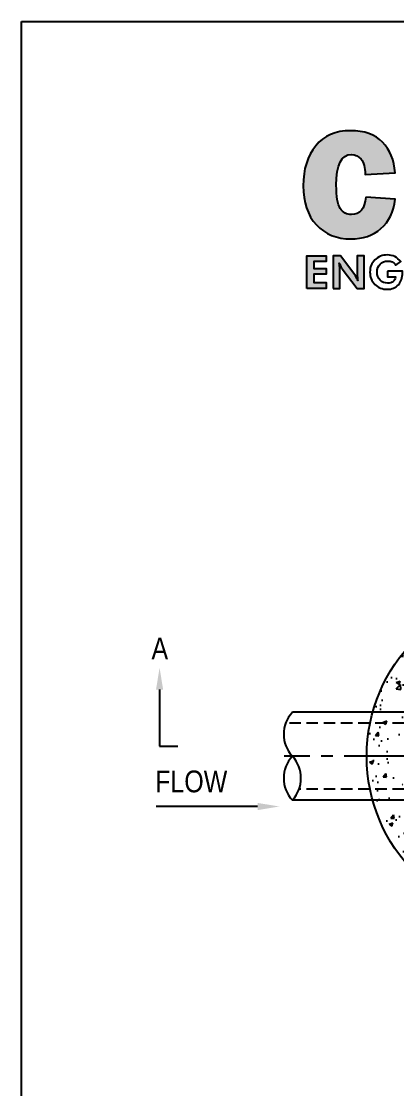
# Model space of a CAD drawing. Extents: x -8 to 216, y -5 to 280.
# Drawn here: x 0 to 41, y 163.5 to 280 of the extents above; entities that cross this region are included whole.
import ezdxf
from ezdxf import colors
from ezdxf.entities.mleader import LeaderData, LeaderLine
from ezdxf.math import Vec2, Vec3

# ---------------------------------------------------------------- set-up
doc = ezdxf.new("R2010")
doc.units = 0
doc.header["$LTSCALE"] = 10
doc.header["$MEASUREMENT"] = 0
doc.linetypes.add('CENTER2', pattern=[1.125, 0.75, -0.125, 0.125, -0.125])
doc.linetypes.add('HIDDEN2', pattern=[0.1875, 0.125, -0.0625])
for name, color, linetype in [('2628-LOGO$0$CADdetails-9-EXTRAFINE', 9, 'CONTINUOUS'), ('2628-LOGO$0$CADdetails-FRAME', 7, 'CONTINUOUS'), ('CADdetails-1-FINE', 1, 'CONTINUOUS'), ('CADdetails-7-VERYFINE', 7, 'CONTINUOUS'), ('CADdetails-9-EXTRAFINE', 9, 'CONTINUOUS')]:
    doc.layers.add(name, color=color, linetype=linetype)
doc.styles.add('CADdetails-DIMENSIONS', font='ARIALN.TTF', dxfattribs={"height": 2.38})
doc.styles.add('CADdetails-NOTES', font='ARIALN.TTF', dxfattribs={"height": 2.38})

# ---------------------------------------------------------------- blocks, each defined once
blk = doc.blocks.new('2628-LOGO')
at = {"layer": '2628-LOGO$0$CADdetails-9-EXTRAFINE', "true_color": 0x024385}
h = blk.add_hatch(color=156, dxfattribs=at)
h.dxf.hatch_style = 2
h.set_gradient(color1=(2, 67, 133), color2=(2, 67, 133), name='INVCYLINDER')
edge = h.paths.add_edge_path()
edge.add_spline(control_points=[(36.03, 265.49), (36.43, 265.49), (36.78, 265.32), (37.07, 264.98)], knot_values=[11, 11, 11, 11, 12, 12, 12, 12], degree=3, periodic=0)
edge.add_spline(control_points=[(37.07, 264.98), (37.36, 264.64), (37.51, 264.08), (37.51, 263.32)], knot_values=[10, 10, 10, 10, 11, 11, 11, 11], degree=3, periodic=0)
edge.add_spline(control_points=[(37.51, 263.32), (37.51, 263.32), (40.79, 263.49), (40.79, 263.49)], knot_values=[9.00001, 9.00001, 9.00001, 9.00001, 10, 10, 10, 10], degree=3, periodic=0)
edge.add_spline(control_points=[(40.79, 263.49), (40.69, 264.88), (40.23, 266), (39.41, 266.83)], knot_values=[8, 8, 8, 8, 9, 9, 9, 9], degree=3, periodic=0)
edge.add_spline(control_points=[(39.41, 266.83), (38.6, 267.67), (37.43, 268.09), (35.92, 268.09)], knot_values=[7, 7, 7, 7, 8, 8, 8, 8], degree=3, periodic=0)
edge.add_spline(control_points=[(35.92, 268.09), (34.29, 268.09), (33.03, 267.54), (32.12, 266.44)], knot_values=[6, 6, 6, 6, 7, 7, 7, 7], degree=3, periodic=0)
edge.add_spline(control_points=[(32.12, 266.44), (31.21, 265.34), (30.76, 263.89), (30.76, 262.09)], knot_values=[5, 5, 5, 5, 6, 6, 6, 6], degree=3, periodic=0)
edge.add_spline(control_points=[(30.76, 262.09), (30.76, 260.28), (31.24, 258.85), (32.19, 257.82)], knot_values=[4, 4, 4, 4, 5, 5, 5, 5], degree=3, periodic=0)
edge.add_spline(control_points=[(32.19, 257.82), (33.15, 256.79), (34.41, 256.28), (35.96, 256.28)], knot_values=[3, 3, 3, 3, 4, 4, 4, 4], degree=3, periodic=0)
edge.add_spline(control_points=[(35.96, 256.28), (37.26, 256.28), (38.35, 256.65), (39.24, 257.4)], knot_values=[2, 2, 2, 2, 3, 3, 3, 3], degree=3, periodic=0)
edge.add_spline(control_points=[(39.24, 257.4), (40.12, 258.15), (40.64, 259.23), (40.79, 260.64)], knot_values=[1, 1, 1, 1, 2, 2, 2, 2], degree=3, periodic=0)
edge.add_spline(control_points=[(40.79, 260.64), (40.79, 260.64), (37.58, 260.83), (37.58, 260.83)], knot_values=[0.00001, 0.00001, 0.00001, 0.00001, 1, 1, 1, 1], degree=3, periodic=0)
edge.add_spline(control_points=[(37.58, 260.83), (37.47, 259.57), (36.95, 258.93), (36.02, 258.93)], knot_values=[15, 15, 15, 15, 16, 16, 16, 16], degree=3, periodic=0)
edge.add_spline(control_points=[(36.02, 258.93), (35.49, 258.93), (35.09, 259.16), (34.8, 259.6)], knot_values=[14, 14, 14, 14, 15, 15, 15, 15], degree=3, periodic=0)
edge.add_spline(control_points=[(34.8, 259.6), (34.51, 260.05), (34.37, 260.9), (34.37, 262.15)], knot_values=[13, 13, 13, 13, 14, 14, 14, 14], degree=3, periodic=0)
edge.add_spline(control_points=[(34.37, 262.15), (34.37, 264.38), (34.92, 265.49), (36.03, 265.49)], knot_values=[12, 12, 12, 12, 13, 13, 13, 13], degree=3, periodic=0)
h = blk.add_hatch(color=156, dxfattribs=at)
h.dxf.hatch_style = 2
h.set_gradient(color1=(2, 67, 133), color2=(2, 67, 133), name='INVCYLINDER')
h.paths.add_polyline_path([(31.16, 250.84), (31.16, 254.41), (33.26, 254.41), (33.26, 253.77), (31.92, 253.77), (31.92, 253.03), (33.26, 253.03), (33.26, 252.38), (31.92, 252.38), (31.92, 251.49), (33.26, 251.49), (33.26, 250.84)])
h = blk.add_hatch(color=156, dxfattribs=at)
h.dxf.hatch_style = 2
h.set_gradient(color1=(2, 67, 133), color2=(2, 67, 133), name='INVCYLINDER')
edge = h.paths.add_edge_path()
edge.add_spline(control_points=[(37.39, 250.84), (37.39, 250.84), (37.39, 250.84), (36.64, 250.84), (36.64, 250.84), (36.64, 250.84), (35.01, 252.96), (35.01, 252.96), (34.97, 253.02), (34.92, 253.1), (34.86, 253.2), (34.81, 253.31), (34.75, 253.44), (34.69, 253.59), (34.71, 253.48), (34.72, 253.38), (34.73, 253.28), (34.74, 253.17), (34.74, 253.04), (34.74, 252.88), (34.74, 252.88), (34.74, 250.84), (34.74, 250.84), (34.74, 250.84), (34.01, 250.84), (34.01, 250.84), (34.01, 250.84), (34.01, 254.41), (34.01, 254.41), (34.01, 254.41), (34.81, 254.41), (34.81, 254.41), (34.81, 254.41), (36.39, 252.33), (36.39, 252.33), (36.43, 252.27), (36.48, 252.19), (36.54, 252.08), (36.59, 251.98), (36.65, 251.85), (36.71, 251.71), (36.69, 251.81), (36.68, 251.92), (36.67, 252.02), (36.66, 252.13), (36.66, 252.26), (36.66, 252.41), (36.66, 252.41), (36.66, 254.41), (36.66, 254.41), (36.66, 254.41), (37.39, 254.41), (37.39, 254.41), (37.39, 254.41), (37.39, 250.84), (37.39, 250.84), (37.39, 250.84)], knot_values=[0, 0, 0, 0, 0.5, 0.5, 1, 1, 1, 2, 2, 2, 3, 3, 3, 4, 4, 4, 5, 5, 5, 6, 6, 6, 7, 7, 7, 8, 8, 8, 9, 9, 9, 10, 10, 10, 11, 11, 11, 12, 12, 12, 13, 13, 13, 14, 14, 14, 15, 15, 15, 16, 16, 16, 17, 17, 17, 18, 18, 18, 18], degree=3, periodic=0)
at = {"layer": '2628-LOGO$0$CADdetails-9-EXTRAFINE', "color": 156, "true_color": 0x024385}
blk.add_lwpolyline([(31.16, 250.84), (31.16, 254.41), (33.26, 254.41), (33.26, 253.77), (31.92, 253.77), (31.92, 253.03), (33.26, 253.03), (33.26, 252.38), (31.92, 252.38), (31.92, 251.49), (33.26, 251.49), (33.26, 250.84), (31.16, 250.84)], dxfattribs=at)
for points, knots in [([(37.58, 260.79), (37.58, 260.79), (40.79, 260.6), (40.79, 260.6), (40.64, 259.2), (40.12, 258.12), (39.24, 257.37), (38.35, 256.62), (37.26, 256.24), (35.96, 256.24), (34.41, 256.24), (33.15, 256.76), (32.19, 257.79), (31.24, 258.82), (30.76, 260.24), (30.76, 262.05), (30.76, 263.85), (31.21, 265.3), (32.12, 266.4), (33.03, 267.51), (34.29, 268.06), (35.92, 268.06), (37.43, 268.06), (38.6, 267.64), (39.41, 266.8), (40.23, 265.96), (40.69, 264.85), (40.79, 263.46), (40.79, 263.46), (37.51, 263.28), (37.51, 263.28), (37.51, 264.05), (37.36, 264.6), (37.07, 264.94), (36.78, 265.28), (36.43, 265.46), (36.03, 265.46), (34.92, 265.46), (34.37, 264.34), (34.37, 262.11), (34.37, 260.86), (34.51, 260.02), (34.8, 259.57), (35.09, 259.12), (35.49, 258.9), (36.02, 258.9), (36.95, 258.9), (37.47, 259.53), (37.58, 260.79)], [0, 0, 0, 0, 1, 1, 1, 2, 2, 2, 3, 3, 3, 4, 4, 4, 5, 5, 5, 6, 6, 6, 7, 7, 7, 8, 8, 8, 9, 9, 9, 10, 10, 10, 11, 11, 11, 12, 12, 12, 13, 13, 13, 14, 14, 14, 15, 15, 15, 16, 16, 16, 16]), ([(34.01, 250.84), (34.01, 250.84), (34.01, 254.41), (34.01, 254.41), (34.01, 254.41), (34.81, 254.41), (34.81, 254.41), (34.81, 254.41), (36.39, 252.33), (36.39, 252.33), (36.43, 252.27), (36.48, 252.19), (36.54, 252.08), (36.59, 251.98), (36.65, 251.85), (36.71, 251.71), (36.69, 251.81), (36.68, 251.92), (36.67, 252.02), (36.66, 252.13), (36.66, 252.26), (36.66, 252.41), (36.66, 252.41), (36.66, 254.41), (36.66, 254.41), (36.66, 254.41), (37.39, 254.41), (37.39, 254.41), (37.39, 254.41), (37.39, 250.84), (37.39, 250.84), (37.39, 250.84), (36.64, 250.84), (36.64, 250.84), (36.64, 250.84), (35.01, 252.96), (35.01, 252.96), (34.97, 253.02), (34.92, 253.1), (34.86, 253.2), (34.81, 253.31), (34.75, 253.44), (34.69, 253.59), (34.71, 253.48), (34.72, 253.38), (34.73, 253.28), (34.74, 253.17), (34.74, 253.04), (34.74, 252.88), (34.74, 252.88), (34.74, 250.84), (34.74, 250.84), (34.74, 250.84), (34.01, 250.84), (34.01, 250.84)], [0, 0, 0, 0, 1, 1, 1, 2, 2, 2, 3, 3, 3, 4, 4, 4, 5, 5, 5, 6, 6, 6, 7, 7, 7, 8, 8, 8, 9, 9, 9, 10, 10, 10, 11, 11, 11, 12, 12, 12, 13, 13, 13, 14, 14, 14, 15, 15, 15, 16, 16, 16, 17, 17, 17, 18, 18, 18, 18]), ([(39.96, 252.72), (39.96, 252.72), (41.59, 252.72), (41.59, 252.72), (41.59, 252.7), (41.59, 252.68), (41.59, 252.65), (41.59, 252.63), (41.59, 252.59), (41.59, 252.54), (41.59, 252.01), (41.44, 251.57), (41.14, 251.24), (40.83, 250.91), (40.43, 250.74), (39.95, 250.74), (39.39, 250.74), (38.94, 250.92), (38.58, 251.27), (38.22, 251.63), (38.04, 252.08), (38.04, 252.62), (38.04, 253.16), (38.22, 253.61), (38.58, 253.96), (38.94, 254.32), (39.4, 254.49), (39.95, 254.49), (40.24, 254.49), (40.51, 254.43), (40.75, 254.31), (40.99, 254.19), (41.21, 254), (41.4, 253.76), (41.4, 253.76), (40.88, 253.38), (40.88, 253.38), (40.76, 253.54), (40.62, 253.66), (40.48, 253.73), (40.34, 253.8), (40.17, 253.83), (39.99, 253.83), (39.64, 253.83), (39.35, 253.72), (39.14, 253.5), (38.93, 253.28), (38.82, 252.99), (38.82, 252.62), (38.82, 252.26), (38.93, 251.97), (39.14, 251.75), (39.35, 251.52), (39.63, 251.41), (39.97, 251.41), (40.22, 251.41), (40.43, 251.47), (40.58, 251.59), (40.74, 251.71), (40.82, 251.86), (40.82, 252.05), (40.82, 252.05), (40.82, 252.09), (40.82, 252.09), (40.82, 252.09), (39.96, 252.09), (39.96, 252.09), (39.96, 252.09), (39.96, 252.72), (39.96, 252.72)], [0, 0, 0, 0, 1, 1, 1, 2, 2, 2, 3, 3, 3, 4, 4, 4, 5, 5, 5, 6, 6, 6, 7, 7, 7, 8, 8, 8, 9, 9, 9, 10, 10, 10, 11, 11, 11, 12, 12, 12, 13, 13, 13, 14, 14, 14, 15, 15, 15, 16, 16, 16, 17, 17, 17, 18, 18, 18, 19, 19, 19, 20, 20, 20, 21, 21, 21, 22, 22, 22, 23, 23, 23, 23])]:
    blk.add_open_spline(points, degree=3, knots=knots, dxfattribs=at)
at = {"layer": '2628-LOGO$0$CADdetails-FRAME'}
for p, q in [((0, 0), (0, 280)), ((0, 280), (216, 280))]:
    blk.add_line(p, q, dxfattribs=at)

msp = doc.modelspace()

# ---------------------------------------------------------------- hatches: boundary and pattern name
at = {"layer": 'CADdetails-9-EXTRAFINE'}
h = msp.add_hatch(dxfattribs=at)
h.set_pattern_fill('AR-CONC', color=256, scale=0.6, style=0)
h.set_pattern_definition([(50, (-793.8292, -564.3666), (4.303561, -0.376513), [0.45, -4.95]), (355, (-793.829, -564.3666), (-0.832508, 4.513153), [0.36, -3.96]), (100.4514, (-793.4706, -564.398), (3.471056, 4.136637), [0.382441, -4.206853]), (46.1842, (-793.829, -563.1666), (6.403446, -0.993114), [0.675, -7.425]), (96.6356, (-793.2956, -563.2493), (5.607976, 5.844707), [0.57366, -6.310278]), (351.1842, (-793.829, -563.1666), (5.60797, 5.84471), [0.54, -5.94]), (21, (-793.2292, -563.4666), (3.581442, -2.415713), [0.45, -4.95]), (326, (-793.229, -563.4666), (1.459892, 4.3509), [0.36, -3.96]), (71.4514, (-792.9308, -563.668), (5.041336, 1.935183), [0.382441, -4.206853]), (37.5, (-793.8292, -564.3666), (0.0729591, 1.9973631), [0, -3.912, 0, -4.02, 0, -3.975]), (7.5, (-793.8292, -564.3666), (1.5784172, 2.3664703), [0, -2.292, 0, -3.822, 0, -1.515]), (327.5, (-795.1672, -564.3666), (3.2029346, -0.1353292), [0, -1.5, 0, -4.68, 0, -6.21]), (317.5, (-795.7672, -564.3666), (3.499117, 0.60063), [0, -1.95, 0, -3.108, 0, -4.41])])
edge = h.paths.add_edge_path()
edge.add_arc((55.687, 199.754), 18, 0, 360)
edge = h.paths.add_edge_path(flags=17)
edge.add_arc((55.687, 199.754), 14.4, 0, 360)

# ---------------------------------------------------------------- linework, layer by layer
at = {"layer": 'CADdetails-1-FINE'}
msp.add_circle((55.687, 199.754), 18, dxfattribs=at)
at = {"layer": 'CADdetails-9-EXTRAFINE'}
for p, q in [((42.11, 204.554), (29.573, 204.554)), ((42.11, 194.954), (29.566, 194.954))]:
    msp.add_line(p, q, dxfattribs=at)
at = {"layer": 'CADdetails-9-EXTRAFINE', "linetype": 'HIDDEN2'}
for p, q in [((41.744, 203.354), (28.84, 203.354)), ((41.744, 196.154), (30.3, 196.154))]:
    msp.add_line(p, q, dxfattribs=at)
at = {"layer": 'CADdetails-9-EXTRAFINE', "linetype": 'CENTER2'}
msp.add_line((42.722, 199.754), (28.67, 199.754), dxfattribs=at)
at = {"layer": 'CADdetails-9-EXTRAFINE'}
for centre, radius, start, end in [((32.152, 202.154), 3.523, 137.05828, 222.90021), ((32.159, 197.355), 3.53, 137.13035, 222.83698), ((26.983, 197.359), 3.529, 317.05317, 42.80776)]:
    msp.add_arc(centre, radius, start, end, dxfattribs=at)

# ---------------------------------------------------------------- block references
at = {"layer": 'CADdetails-7-VERYFINE'}
msp.add_blockref('2628-LOGO', (0, 0), dxfattribs=at)

# ---------------------------------------------------------------- texts
at = {"layer": 'CADdetails-7-VERYFINE', "char_height": 2.38, "attachment_point": 1, "style": 'CADdetails-NOTES'}
for s, width, insert in [('A', 12.28176, (14.199, 212.708)), ('FLOW', 14.43491, (14.598, 198.196))]:
    msp.add_mtext_dynamic_manual_height_columns(s, width=width, gutter_width=11.9, heights=[0], dxfattribs=dict(at, insert=insert))

# ---------------------------------------------------------------- leaders
at = {"layer": 'CADdetails-7-VERYFINE'}
ml = msp.add_multileader_mtext('Standard', dxfattribs=at)
ml.set_content('', color=256, style='CADdetails-DIMENSIONS')
ml.set_leader_properties()
ml.build(insert=Vec2(0, 0))
ml.multileader.update_dxf_attribs({"dogleg_length": 2, "arrow_head_size": 2.38})
ctx = ml.context
ctx.base_point, ctx.char_height, ctx.arrow_head_size, ctx.landing_gap_size, ctx.plane_origin = Vec3(17.083, 200.838), 2.38, 2.38, 1.5, Vec3(15.083, 209.407)
notes = []
notes.append((ctx, [(0, (1, 1, 0), (15.083, 200.838), (1, 0), 2, [(0, [(15.083, 209.407)], 0, [])])]))
ctx.mtext.insert, ctx.mtext.flow_direction = Vec3(18.583, 202.028), 5
ml = msp.add_multileader_mtext('Standard', dxfattribs=at)
ml.set_content('', color=256, style='CADdetails-DIMENSIONS')
ml.set_leader_properties()
ml.build(insert=Vec2(0, 0))
ml.multileader.update_dxf_attribs({"dogleg_length": 2, "arrow_head_size": 2.38})
ctx = ml.context
ctx.base_point, ctx.char_height, ctx.arrow_head_size, ctx.landing_gap_size, ctx.plane_origin = Vec3(11.699, 194.266), 2.38, 2.38, 1.5, Vec3(28.158, 194.266)
ctx.text_align_type = 2
notes.append((ctx, [(0, (1, 1, 0), (16.699, 194.266), (-1, 0), 2, [(0, [(28.158, 194.266)], 0, [])])]))
ctx.mtext.insert, ctx.mtext.alignment, ctx.mtext.flow_direction = Vec3(13.199, 195.456), 3, 5
for ctx, leaders in notes:
    for number, flags, end, landing, length, lines in leaders:
        leader = LeaderData()
        leader.index, (leader.has_last_leader_line, leader.has_dogleg_vector, leader.attachment_direction) = number, flags
        leader.last_leader_point, leader.dogleg_vector, leader.dogleg_length = Vec3(end), Vec3(landing), length
        for number, points, colour, breaks in lines:
            line = LeaderLine()
            line.index, line.vertices, line.color, line.breaks = number, Vec3.list(points), colors.encode_raw_color(colour), breaks
            leader.lines.append(line)
        ctx.leaders.append(leader)

doc.saveas('drawing.dxf')
